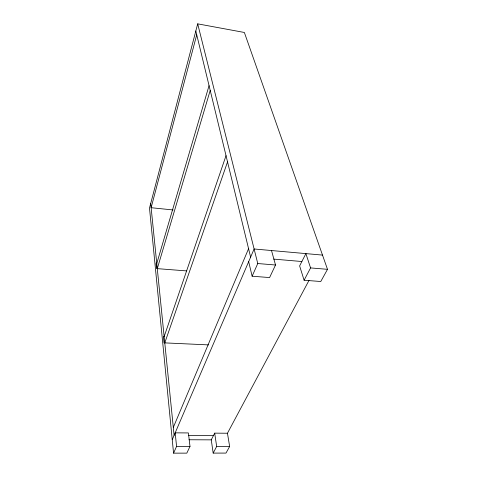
<?xml version="1.0" encoding="UTF-8"?>
<svg xmlns="http://www.w3.org/2000/svg" width="477" height="477" viewBox="0 0 477 477"><rect width="100%" height="100%" fill="white"/><g stroke="black" fill="none" stroke-linecap="round" stroke-linejoin="round"><path stroke-width="0.72" d="M304.093 280.226L310.569 267.919L305.894 253.609L299.634 265.922L304.093 280.226L320.771 281.513L327.502 269.326L244.367 32.472L197.693 23.85L149.498 208.091L173.562 453.15L186.823 453.132L189.995 446.412L188.403 432.943L175.178 432.842L176.568 446.389L173.562 453.15M196.733 34.779L151.131 207.704L173.091 209.963M209.033 85.711L156.766 263.531L156.086 263.477L156.599 268.587L186.495 270.9M157.285 268.64L210.19 90.481M226.026 155.669L164.142 336.601L163.39 336.565L164.022 342.85L208.491 344.889M164.774 342.885L227.535 161.888M173.306 427.428L248.571 248.696M172.245 439.681L254.116 248.982L322.512 255.094M271.52 250.538L275.515 265.009L269.6 277.566L252.13 276.213L257.759 263.531L197.693 23.85M227.457 433.235L229.64 446.478L225.985 453.084L213.171 453.102L211.263 439.86L214.68 433.14L227.457 433.235L309.001 280.41M213.171 453.102L216.665 446.454L214.68 433.14M176.568 446.389L189.995 446.412M216.665 446.454L229.64 446.478M189.011 439.758L211.263 439.86M188.725 435.429L213.434 435.59M257.759 263.531L275.515 265.009M310.569 267.919L327.502 269.326M273.762 259.112L301.869 261.521M195.82 31.005L250.616 257.133M248.666 261.664L252.13 276.213M150.708 203.464L174.105 435.34"/></g></svg>
